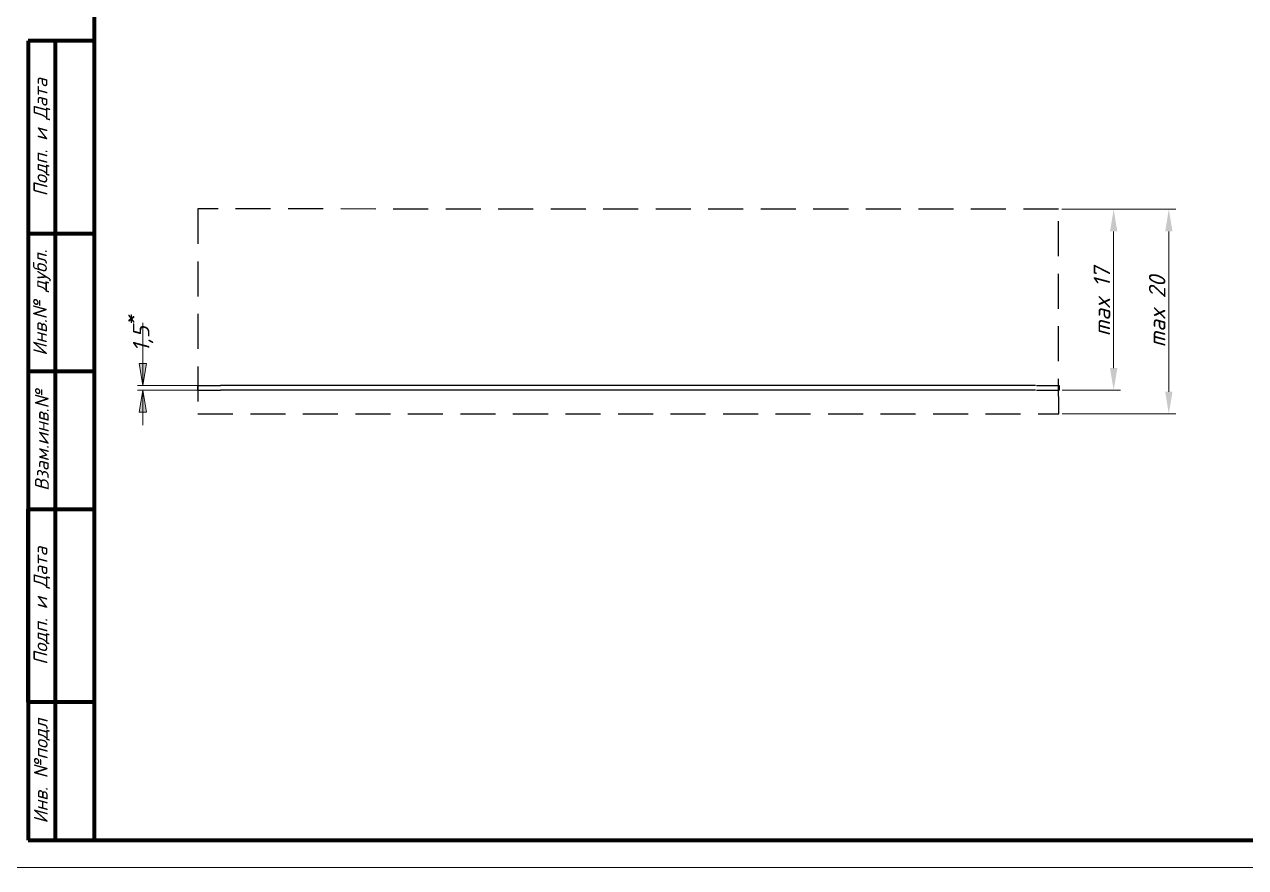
# Model space of a CAD drawing. Header units: millimetres. Extents: x 2470 to 6390, y 1560 to 2814.
# Drawn here: x 2897.3 to 3118.8, y 1560.5 to 1713.5 of the extents above; entities that cross this region are included whole.
import ezdxf

# ---------------------------------------------------------------- set-up
doc = ezdxf.new("R2010")
doc.units = ezdxf.units.MM
doc.linetypes.add('невидимая', pattern=[9.525, 6.35, -3.175])
for name, color, linetype, lineweight in [('border', 7, 'Continuous', 70), ('Text', 7, 'Continuous', 18), ('Размерные линии', 7, 'Continuous', 15), ('Сплошная тонкая', 7, 'Continuous', 30)]:
    doc.layers.add(name, color=color, linetype=linetype, lineweight=lineweight)
doc.styles.add('Main', font='isocpeur.ttf', dxfattribs={"oblique": 15, "height": 3})
doc.dimstyles.new('ISO-25', dxfattribs={"dimtxt": 3, "dimasz": 4, "dimexe": 1.25, "dimexo": 0.625, "dimtad": 1, "dimtoh": 1, "dimtxsty": 'Main', "dimcen": 2.5, "dimclrd": 256, "dimclre": 256, "dimclrt": 256, "dimadec": 0, "dimazin": 0, "dimtol": 1, "dimtm": 0.5, "dimtfac": 1, "dimtmove": 0, "dimatfit": 3, "dimfxl": 1, "dimlwd": -1, "dimlwe": -1, "dimarcsym": 0})

# ---------------------------------------------------------------- blocks, each defined once
blk = doc.blocks.new('*D63')
at = {"layer": 'Defpoints', "color": 0, "lineweight": 18, "transparency": 16777216}
for p in [(3084.87, 1679.93), (3084.92, 1642.84), (3104.89, 1642.84)]:
    blk.add_point(p, dxfattribs=at)
at = {"layer": 'Размерные линии', "transparency": 16777216}
for p, q in [((3085.49, 1679.93), (3106.14, 1679.93)), ((3104.89, 1675.93), (3104.89, 1646.84)), ((3085.54, 1642.84), (3106.14, 1642.84))]:
    blk.add_line(p, q, dxfattribs=at)
at = {"layer": 'Размерные линии', "lineweight": 18, "transparency": 16777216}
for points in [[(3104.23, 1675.93), (3105.56, 1675.93), (3104.89, 1679.93)], [(3104.23, 1646.84), (3105.56, 1646.84), (3104.89, 1642.84)]]:
    blk.add_solid(points, dxfattribs=at)
at = {"layer": 'Размерные линии', "transparency": 16777216, "insert": (3102.77, 1661.38), "char_height": 3, "attachment_point": 5, "rotation": 90, "style": 'Main'}
blk.add_mtext('max 20', dxfattribs=at)
blk = doc.blocks.new('*D72')
at = {"layer": 'Defpoints', "color": 0, "lineweight": 18, "transparency": 16777216}
for p in [(3084.87, 1679.93), (3094.89, 1679.93), (3084.91, 1647.12)]:
    blk.add_point(p, dxfattribs=at)
at = {"layer": 'Размерные линии', "transparency": 16777216}
for p, q in [((3085.49, 1679.93), (3096.14, 1679.93)), ((3094.89, 1651.12), (3094.89, 1675.93)), ((3085.54, 1647.12), (3096.14, 1647.12))]:
    blk.add_line(p, q, dxfattribs=at)
at = {"layer": 'Размерные линии', "lineweight": 18, "transparency": 16777216}
for points in [[(3094.22, 1675.93), (3095.56, 1675.93), (3094.89, 1679.93)], [(3094.22, 1651.12), (3095.56, 1651.12), (3094.89, 1647.12)]]:
    blk.add_solid(points, dxfattribs=at)
at = {"layer": 'Размерные линии', "transparency": 16777216, "insert": (3092.76, 1663.14), "char_height": 3, "attachment_point": 5, "rotation": 90, "style": 'Main'}
blk.add_mtext('max 17', dxfattribs=at)

msp = doc.modelspace()

# ---------------------------------------------------------------- hatches: boundary and pattern name
at = {"layer": 'Text'}
h = msp.add_hatch(color=256, dxfattribs=at)
h.dxf.hatch_style = 1
h.paths.add_polyline_path([(2918.83, 1651.945), (2918.163, 1651.945), (2918.83, 1647.945)])
h.paths.add_polyline_path([(2919.496, 1651.945), (2918.83, 1651.945), (2918.83, 1647.945)])
at = {"layer": 'Размерные линии'}
h = msp.add_hatch(color=256, dxfattribs=at)
h.dxf.hatch_style = 1
h.paths.add_polyline_path([(2918.83, 1647.122), (2918.163, 1643.122), (2918.83, 1643.122)])
h.paths.add_polyline_path([(2918.83, 1647.122), (2918.83, 1643.122), (2919.496, 1643.122)])

# ---------------------------------------------------------------- linework, layer by layer
at = {"layer": 'border', "lineweight": 70}
for p, q in [((2910, 1852.5), (2910, 1565.5)), ((2910, 1710.5), (2898, 1710.5)), ((2898, 1710.5), (2898, 1565.5)), ((2903, 1565.5), (2903, 1710.5)), ((2910, 1675.5), (2898, 1675.5)), ((2910, 1650.5), (2898, 1650.5)), ((2910, 1590.5), (2898, 1590.5)), ((2898, 1565.5), (2910, 1565.5)), ((2910, 1565.5), (3305, 1565.5))]:
    msp.add_line(p, q, dxfattribs=at)
at = {"layer": 'border'}
for p, q in [((2898, 1590.5), (2898, 1625.5)), ((2898, 1625.5), (2910, 1625.5))]:
    msp.add_line(p, q, dxfattribs=at)
at = {"layer": 'border', "lineweight": 18}
msp.add_line((3310, 1560.5), (2890, 1560.5), dxfattribs=at)
at = {"layer": 'Размерные линии'}
for p, q in [((2918.83, 1654.322), (2918.83, 1659.322)), ((2918.83, 1647.945), (2918.83, 1654.322)), ((2919.496, 1651.945), (2918.163, 1651.945)), ((2918.163, 1651.945), (2918.83, 1647.945)), ((2918.83, 1647.945), (2919.496, 1651.945)), ((2928.83, 1647.945), (2917.83, 1647.945)), ((2928.83, 1647.122), (2917.83, 1647.122)), ((2918.163, 1643.122), (2918.83, 1647.122)), ((2918.83, 1647.122), (2918.83, 1640.745)), ((2918.83, 1647.122), (2919.496, 1643.122)), ((2919.496, 1643.122), (2918.163, 1643.122))]:
    msp.add_line(p, q, dxfattribs=at)
at = {"layer": 'Размерные линии', "extrusion": (0, 1, -2.22045e-16)}
msp.add_line((2918.796, 1647.945), (2918.796, 1647.945), dxfattribs=at)
at = {"layer": 'Размерные линии', "extrusion": (0, -1, -2.22045e-16)}
msp.add_line((2918.796, 1647.122), (2918.796, 1647.122), dxfattribs=at)
at = {"layer": 'Сплошная тонкая', "lineweight": 25, "extrusion": (0, 1, -2.22045e-16)}
for p, q in [((2928.796, 1647.945), (2932.894, 1647.945)), ((2928.796, 1647.945), (2928.796, 1647.122)), ((2928.796, 1647.945), (2928.796, 1647.122)), ((2928.796, 1647.122), (2928.796, 1647.945)), ((2928.83, 1647.122), (2928.83, 1647.945)), ((2932.896, 1647.945), (2932.894, 1647.945)), ((3080.7, 1647.945), (2932.896, 1647.945)), ((3080.896, 1647.945), (3084.996, 1647.945)), ((3084.92, 1647.122), (3084.92, 1647.945)), ((3084.992, 1647.122), (3084.992, 1647.945)), ((3084.996, 1647.945), (3084.996, 1647.945)), ((3084.996, 1647.945), (3084.996, 1647.945)), ((3084.996, 1647.945), (3084.996, 1647.122)), ((3084.996, 1647.945), (3084.996, 1647.122)), ((3084.996, 1647.945), (3084.996, 1647.122)), ((3084.996, 1647.122), (3084.996, 1647.945)), ((2928.796, 1647.122), (2932.894, 1647.122)), ((2928.796, 1647.122), (2928.796, 1647.122)), ((2932.896, 1647.122), (2932.894, 1647.122)), ((3080.7, 1647.122), (2932.896, 1647.122)), ((3080.896, 1647.122), (3084.996, 1647.122)), ((3084.996, 1647.122), (3084.996, 1647.122)), ((3084.996, 1647.122), (3084.996, 1647.122))]:
    msp.add_line(p, q, dxfattribs=at)
at = {"layer": 'Сплошная тонкая', "linetype": 'невидимая', "lineweight": 25}
msp.add_lwpolyline([(2928.796, 1642.842), (3084.92, 1642.842), (3084.867, 1679.925), (2928.796, 1679.996)], close=True, dxfattribs=at)

# ---------------------------------------------------------------- texts
at = {"layer": 'border', "lineweight": 70, "char_height": 2.5, "attachment_point": 5, "rotation": 90, "style": 'Main'}
for s, width, heights, insert in [('\\pxqc;Подп. и Дата', 27.71565, [0], (2900.5, 1693)), ('Инв.№ дубл.', 25.15279, [0], (2900.5, 1663)), ('\\pxqc,t4;Взам.инв.№', 27.09632, [0], (2900.5, 1638)), ('\\pxqc;Подп. и Дата', 27.71565, [0], (2900.5, 1608)), ('\\pxqc;Инв. №подл', 24.3376, [10.701], (2900.5, 1577.99))]:
    msp.add_mtext_dynamic_manual_height_columns(s, width=width, gutter_width=15, heights=heights, dxfattribs=dict(at, insert=insert))
at = {"layer": 'Размерные линии', "insert": (2914.907, 1654.032), "char_height": 3, "attachment_point": 1, "rotation": 90, "style": 'Main'}
msp.add_mtext_dynamic_manual_height_columns('\\A1;1,5{\\H1x;\\S*^ ;}', width=3.03817, gutter_width=15, heights=[0], dxfattribs=at)

# ---------------------------------------------------------------- dimensions: what is measured, and where the dimension line sits
at = {"layer": 'Размерные линии'}
for base, p1, p2, text, picture, middle in [((3104.893, 1642.842), (3084.867, 1679.925), (3084.92, 1642.842), 'max 20', '*D63', (3104.893, 1661.384)), ((3094.891, 1679.925), (3084.913, 1647.122), (3084.867, 1679.925), 'max 17', '*D72', (3094.891, 1663.136))]:
    dim = msp.add_linear_dim(base=base, p1=p1, p2=p2, angle=90, text=text, dimstyle='ISO-25', dxfattribs=at)
    dim.commit()
    dim.dimension.update_dxf_attribs({"geometry": picture, "text_midpoint": middle, "dimtype": 160})

doc.saveas('drawing.dxf')
